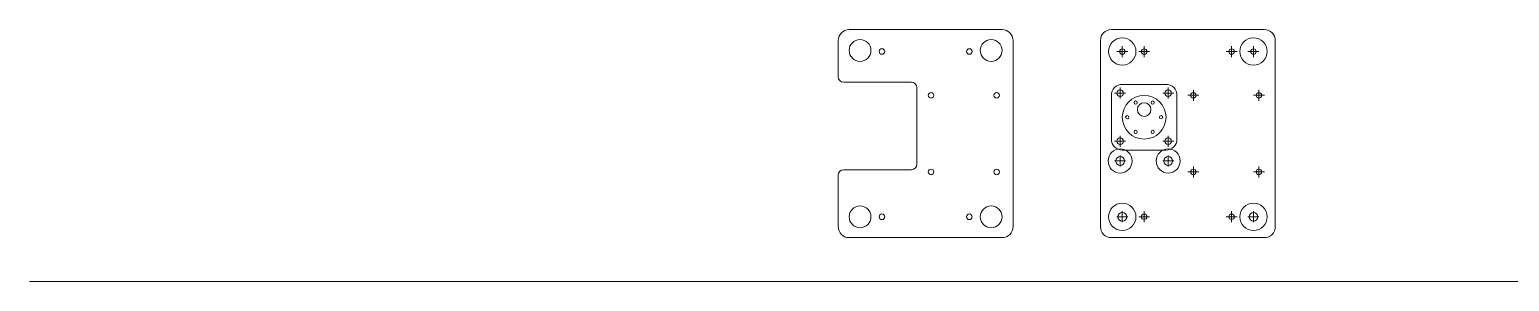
# Model space of a CAD drawing. Header units: millimetres. Extents: x -5410 to 140, y -605 to 960.
# Drawn here: x -5410 to -4056, y -20 to 210 of the extents above; entities that cross this region are included whole.
import ezdxf

# ---------------------------------------------------------------- set-up
doc = ezdxf.new("R2010")
doc.units = ezdxf.units.MM
doc.layers.get('0').update_dxf_attribs({"linetype": 'CONTINUOUS', "lineweight": 0, "true_color": 0x000000})
doc.layers.add('help', color=8, linetype='CONTINUOUS', lineweight=0, true_color=0x808080)
doc.layers.add('motor', color=6, linetype='CONTINUOUS', lineweight=0, true_color=0xff00ff)

msp = doc.modelspace()

# ---------------------------------------------------------------- linework, layer by layer
for p, q in [((-4660, 210), (-4520, 210)), ((-4420, 210), (-4280, 210)), ((-4670, 167), (-4670, 200)), ((-4510, 200), (-4510, 30)), ((-4430, 30), (-4430, 200)), ((-4405, 190), (-4415, 190)), ((-4410, 195), (-4410, 185)), ((-4385, 190), (-4395, 190)), ((-4390, 195), (-4390, 185)), ((-4305, 190), (-4315, 190)), ((-4310, 195), (-4310, 185)), ((-4285, 190), (-4295, 190)), ((-4290, 195), (-4290, 185)), ((-4270, 200), (-4270, 30)), ((-4665, 162), (-4603, 162)), ((-4598, 157), (-4598, 87)), ((-4420, 150), (-4420, 110)), ((-4407, 152), (-4417, 152)), ((-4412, 157), (-4412, 147)), ((-4410, 160), (-4370, 160)), ((-4363, 152), (-4373, 152)), ((-4368, 157), (-4368, 147)), ((-4360, 150), (-4360, 110)), ((-4340, 150), (-4350, 150)), ((-4345, 155), (-4345, 145)), ((-4280, 150), (-4290, 150)), ((-4285, 155), (-4285, 145)), ((-4412, 113), (-4412, 103)), ((-4368, 113), (-4368, 103)), ((-4407, 108), (-4417, 108)), ((-4412, 95), (-4412, 85)), ((-4410, 100), (-4370, 100)), ((-4363, 108), (-4373, 108)), ((-4368, 95), (-4368, 85)), ((-4603, 82), (-4665, 82)), ((-4407, 90), (-4417, 90)), ((-4363, 90), (-4373, 90)), ((-4345, 85), (-4345, 75)), ((-4285, 85), (-4285, 75)), ((-4670, 77), (-4670, 30)), ((-4340, 80), (-4350, 80)), ((-4280, 80), (-4290, 80)), ((-4410, 44), (-4410, 34)), ((-4390, 44), (-4390, 34)), ((-4310, 44), (-4310, 34)), ((-4290, 44), (-4290, 34)), ((-4405, 39), (-4415, 39)), ((-4385, 39), (-4395, 39)), ((-4305, 39), (-4315, 39)), ((-4285, 39), (-4295, 39)), ((-4520, 20), (-4660, 20)), ((-4280, 20), (-4420, 20))]:
    msp.add_line(p, q)
for centre, radius in [((-4650, 191), 10), ((-4630, 190), 2.55), ((-4550, 190), 2.55), ((-4530, 191), 10), ((-4410, 190), 2.5), ((-4390, 190), 2.5), ((-4310, 190), 2.5), ((-4290, 190), 2.5), ((-4585, 150), 2.55), ((-4525, 150), 2.55), ((-4412, 152), 3), ((-4390, 130), 20), ((-4368, 152), 3), ((-4345, 150), 2.5), ((-4285, 150), 2.5), ((-4397.8, 143.4), 1.5), ((-4390, 137), 6.25), ((-4382.2, 143.4), 1.5), ((-4405.5, 130), 1.5), ((-4374.5, 130), 1.5), ((-4412, 108), 3), ((-4397.8, 116.6), 1.5), ((-4382.2, 116.6), 1.5), ((-4368, 108), 3), ((-4585, 80), 2.55), ((-4525, 80), 2.55), ((-4412, 90), 4), ((-4368, 90), 4), ((-4345, 80), 2.5), ((-4285, 80), 2.5), ((-4650, 39), 10), ((-4630, 39), 2.55), ((-4550, 39), 2.55), ((-4530, 39), 10), ((-4410, 39), 4), ((-4390, 39), 2.5), ((-4310, 39), 2.5), ((-4290, 39), 4)]:
    msp.add_circle(centre, radius)
for centre, radius, start, end in [((-4660, 200), 10, 90, 180), ((-4520, 200), 10, 0, 90), ((-4420, 200), 10, 90, 180), ((-4280, 200), 10, 0, 90), ((-4665, 167), 5, 180, 270), ((-4603, 157), 5, 0, 90), ((-4410, 150), 10, 90, 180), ((-4370, 150), 10, 0, 90), ((-4410, 110), 10, 180, 270), ((-4370, 110), 10, 270, 0), ((-4665, 77), 5, 90, 180), ((-4603, 87), 5, 270, 0), ((-4660, 30), 10, 180, 270), ((-4520, 30), 10, 270, 0), ((-4420, 30), 10, 180, 270), ((-4280, 30), 10, 270, 0)]:
    msp.add_arc(centre, radius, start, end)
at = {"layer": 'help'}
msp.add_line((-3410, -20), (-5410, -20), dxfattribs=at)
for centre in [(-4410, 190), (-4290, 190), (-4410, 39), (-4290, 39)]:
    msp.add_circle(centre, 12.5, dxfattribs=at)
at = {"layer": 'motor'}
for centre in [(-4412, 90), (-4368, 90)]:
    msp.add_circle(centre, 11, dxfattribs=at)

doc.saveas('drawing.dxf')
